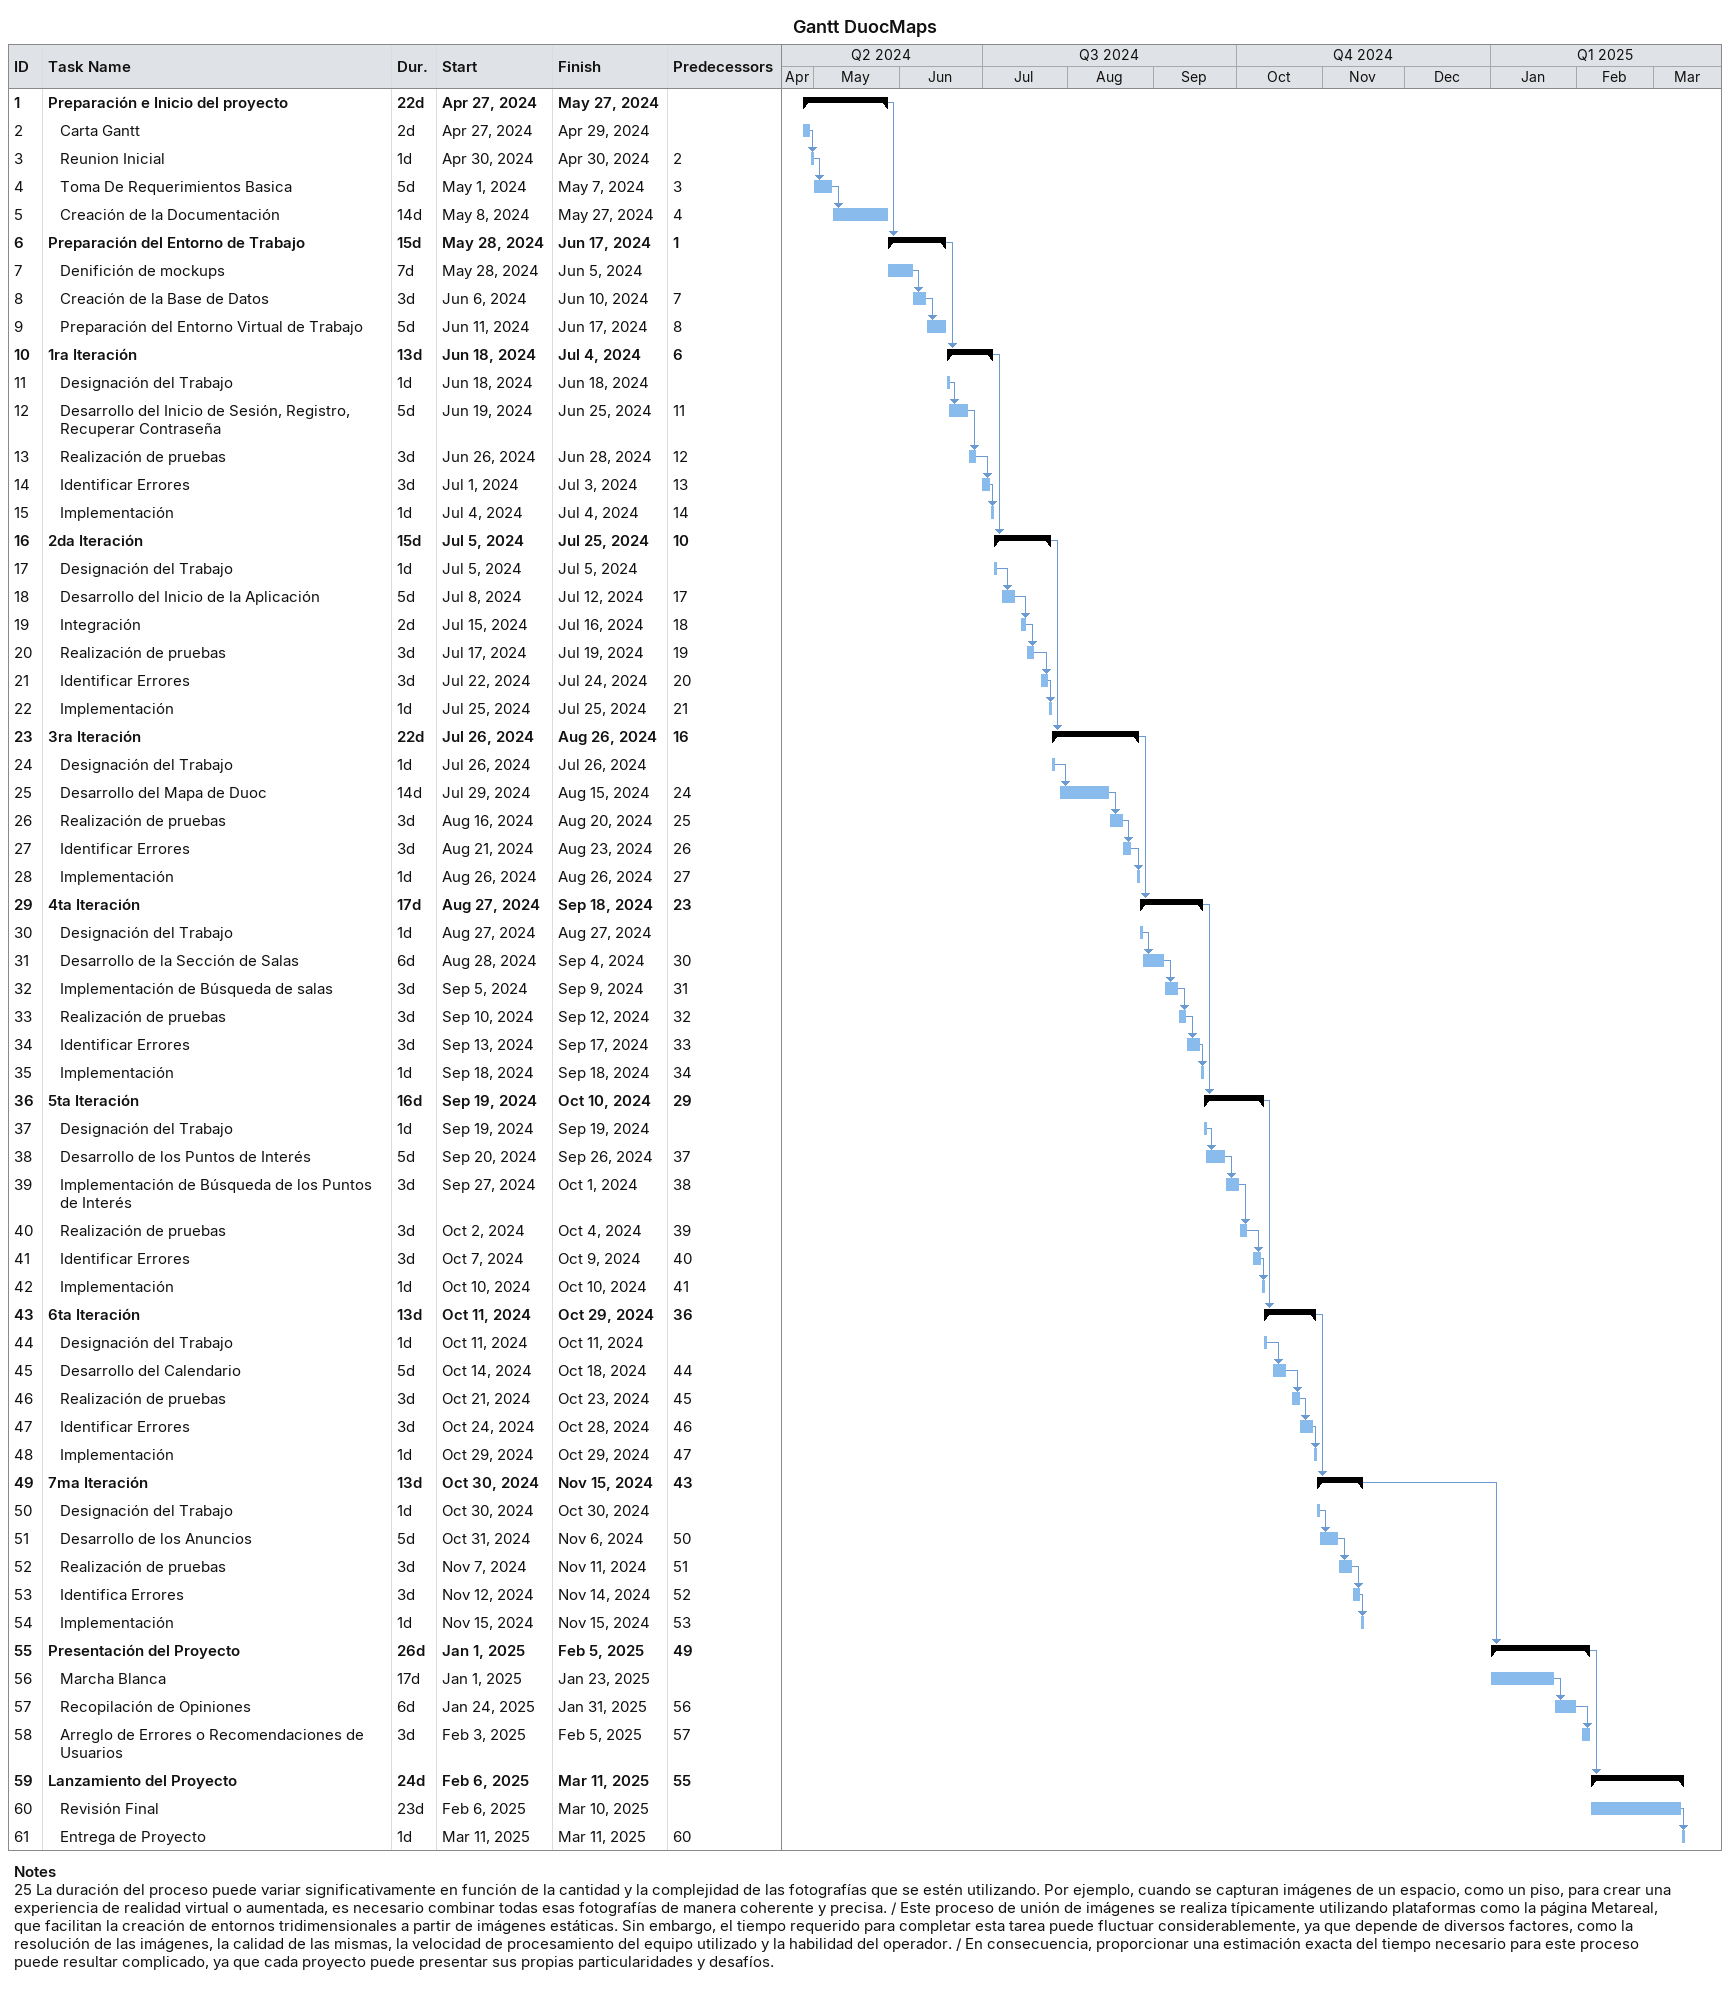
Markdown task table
Gantt DuocMaps

| ID | Level | Task | Duration | Start | Finish | Predecessors |
|---|---|---|---|---|---|---|
| 1 | 1 | **Preparación e Inicio del proyecto** | 22d | 2024-04-27 | 2024-05-27 |  |
| 2 | 2 | Carta Gantt | 2d | 2024-04-27 | 2024-04-29 |  |
| 3 | 2 | Reunion Inicial | 1d | 2024-04-30 | 2024-04-30 | 2 |
| 4 | 2 | Toma De Requerimientos Basica | 5d | 2024-05-01 | 2024-05-07 | 3 |
| 5 | 2 | Creación de la Documentación | 14d | 2024-05-08 | 2024-05-27 | 4 |
| 6 | 1 | **Preparación del Entorno de Trabajo** | 15d | 2024-05-28 | 2024-06-17 | 1 |
| 7 | 2 | Denifición de mockups | 7d | 2024-05-28 | 2024-06-05 |  |
| 8 | 2 | Creación de la Base de Datos | 3d | 2024-06-06 | 2024-06-10 | 7 |
| 9 | 2 | Preparación del Entorno Virtual de Trabajo | 5d | 2024-06-11 | 2024-06-17 | 8 |
| 10 | 1 | **1ra Iteración** | 13d | 2024-06-18 | 2024-07-04 | 6 |
| 11 | 2 | Designación del Trabajo | 1d | 2024-06-18 | 2024-06-18 |  |
| 12 | 2 | Desarrollo del Inicio de Sesión, Registro, Recuperar Contraseña | 5d | 2024-06-19 | 2024-06-25 | 11 |
| 13 | 2 | Realización de pruebas | 3d | 2024-06-26 | 2024-06-28 | 12 |
| 14 | 2 | Identificar Errores | 3d | 2024-07-01 | 2024-07-03 | 13 |
| 15 | 2 | Implementación | 1d | 2024-07-04 | 2024-07-04 | 14 |
| 16 | 1 | **2da Iteración** | 15d | 2024-07-05 | 2024-07-25 | 10 |
| 17 | 2 | Designación del Trabajo | 1d | 2024-07-05 | 2024-07-05 |  |
| 18 | 2 | Desarrollo del Inicio de la Aplicación | 5d | 2024-07-08 | 2024-07-12 | 17 |
| 19 | 2 | Integración | 2d | 2024-07-15 | 2024-07-16 | 18 |
| 20 | 2 | Realización de pruebas | 3d | 2024-07-17 | 2024-07-19 | 19 |
| 21 | 2 | Identificar Errores | 3d | 2024-07-22 | 2024-07-24 | 20 |
| 22 | 2 | Implementación | 1d | 2024-07-25 | 2024-07-25 | 21 |
| 23 | 1 | **3ra Iteración** | 22d | 2024-07-26 | 2024-08-26 | 16 |
| 24 | 2 | Designación del Trabajo | 1d | 2024-07-26 | 2024-07-26 |  |
| 25 | 2 | Desarrollo del Mapa de Duoc | 14d | 2024-07-29 | 2024-08-15 | 24 |
| 26 | 2 | Realización de pruebas | 3d | 2024-08-16 | 2024-08-20 | 25 |
| 27 | 2 | Identificar Errores | 3d | 2024-08-21 | 2024-08-23 | 26 |
| 28 | 2 | Implementación | 1d | 2024-08-26 | 2024-08-26 | 27 |
| 29 | 1 | **4ta Iteración** | 17d | 2024-08-27 | 2024-09-18 | 23 |
| 30 | 2 | Designación del Trabajo | 1d | 2024-08-27 | 2024-08-27 |  |
| 31 | 2 | Desarrollo de la Sección de Salas | 6d | 2024-08-28 | 2024-09-04 | 30 |
| 32 | 2 | Implementación de Búsqueda de salas | 3d | 2024-09-05 | 2024-09-09 | 31 |
| 33 | 2 | Realización de pruebas | 3d | 2024-09-10 | 2024-09-12 | 32 |
| 34 | 2 | Identificar Errores | 3d | 2024-09-13 | 2024-09-17 | 33 |
| 35 | 2 | Implementación | 1d | 2024-09-18 | 2024-09-18 | 34 |
| 36 | 1 | **5ta Iteración** | 16d | 2024-09-19 | 2024-10-10 | 29 |
| 37 | 2 | Designación del Trabajo | 1d | 2024-09-19 | 2024-09-19 |  |
| 38 | 2 | Desarrollo de los Puntos de Interés | 5d | 2024-09-20 | 2024-09-26 | 37 |
| 39 | 2 | Implementación de Búsqueda de los Puntos de Interés | 3d | 2024-09-27 | 2024-10-01 | 38 |
| 40 | 2 | Realización de pruebas | 3d | 2024-10-02 | 2024-10-04 | 39 |
| 41 | 2 | Identificar Errores | 3d | 2024-10-07 | 2024-10-09 | 40 |
| 42 | 2 | Implementación | 1d | 2024-10-10 | 2024-10-10 | 41 |
| 43 | 1 | **6ta Iteración** | 13d | 2024-10-11 | 2024-10-29 | 36 |
| 44 | 2 | Designación del Trabajo | 1d | 2024-10-11 | 2024-10-11 |  |
| 45 | 2 | Desarrollo del Calendario | 5d | 2024-10-14 | 2024-10-18 | 44 |
| 46 | 2 | Realización de pruebas | 3d | 2024-10-21 | 2024-10-23 | 45 |
| 47 | 2 | Identificar Errores | 3d | 2024-10-24 | 2024-10-28 | 46 |
| 48 | 2 | Implementación | 1d | 2024-10-29 | 2024-10-29 | 47 |
| 49 | 1 | **7ma Iteración** | 13d | 2024-10-30 | 2024-11-15 | 43 |
| 50 | 2 | Designación del Trabajo | 1d | 2024-10-30 | 2024-10-30 |  |
| 51 | 2 | Desarrollo de los Anuncios | 5d | 2024-10-31 | 2024-11-06 | 50 |
| 52 | 2 | Realización de pruebas | 3d | 2024-11-07 | 2024-11-11 | 51 |
| 53 | 2 | Identifica Errores | 3d | 2024-11-12 | 2024-11-14 | 52 |
| 54 | 2 | Implementación | 1d | 2024-11-15 | 2024-11-15 | 53 |
| 55 | 1 | **Presentación del Proyecto** | 26d | 2025-01-01 | 2025-02-05 | 49 |
| 56 | 2 | Marcha Blanca | 17d | 2025-01-01 | 2025-01-23 |  |
| 57 | 2 | Recopilación de Opiniones | 6d | 2025-01-24 | 2025-01-31 | 56 |
| 58 | 2 | Arreglo de Errores o Recomendaciones de Usuarios | 3d | 2025-02-03 | 2025-02-05 | 57 |
| 59 | 1 | **Lanzamiento del Proyecto** | 24d | 2025-02-06 | 2025-03-11 | 55 |
| 60 | 2 | Revisión Final | 23d | 2025-02-06 | 2025-03-10 |  |
| 61 | 2 | Entrega de Proyecto | 1d | 2025-03-11 | 2025-03-11 | 60 |

Notes
- 25: La duración del proceso puede variar significativamente en función de la cantidad y la complejidad de las fotografías que se estén utilizando. Por ejemplo, cuando se capturan imágenes de un espacio, como un piso, para crear una experiencia de realidad virtual o aumentada, es necesario combinar todas esas fotografías de manera coherente y precisa. / Este proceso de unión de imágenes se realiza típicamente utilizando plataformas como la página Metareal, que facilitan la creación de entornos tridimensionales a partir de imágenes estáticas. Sin embargo, el tiempo requerido para completar esta tarea puede fluctuar considerablemente, ya que depende de diversos factores, como la resolución de las imágenes, la calidad de las mismas, la velocidad de procesamiento del equipo utilizado y la habilidad del operador. / En consecuencia, proporcionar una estimación exacta del tiempo necesario para este proceso puede resultar complicado, ya que cada proyecto puede presentar sus propias particularidades y desafíos.
